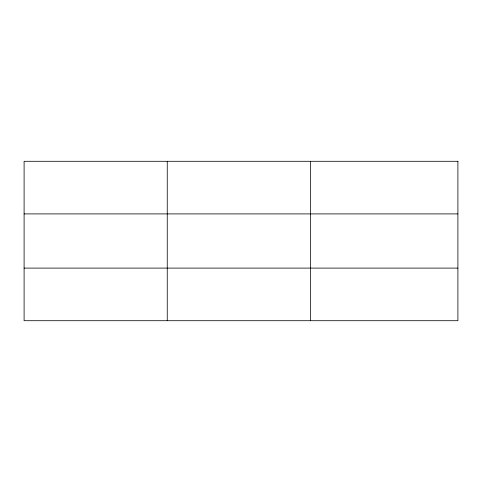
<?xml version="1.0" encoding="UTF-8"?>
<svg xmlns="http://www.w3.org/2000/svg" width="482" height="482" viewBox="0 0 482 482"><rect width="100%" height="100%" fill="white"/><g stroke="black" fill="none" stroke-linecap="round" stroke-linejoin="round"><path stroke-width="0.72" d="M167.254 161.295L167.254 320.705M310.408 161.295L310.408 320.705M24.1 213.9L457.9 213.9M24.1 268.1L457.9 268.1M457.9 161.295L457.9 320.705L24.1 320.705L24.1 161.295L457.9 161.295"/></g></svg>
